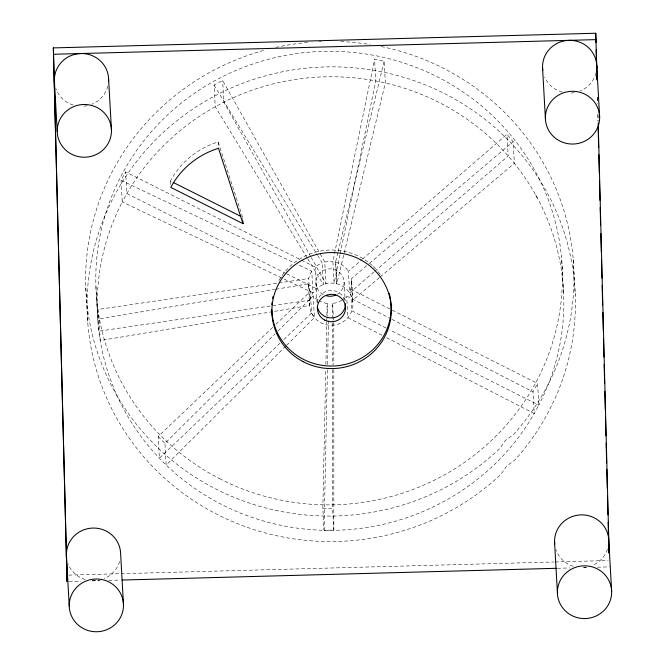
<?xml version="1.0" encoding="UTF-8"?>
<svg xmlns="http://www.w3.org/2000/svg" width="665" height="665" viewBox="0 0 665 665"><rect width="100%" height="100%" fill="white"/><g stroke="black" fill="none" stroke-linecap="round" stroke-linejoin="round"><path stroke-width="0.5" stroke-dasharray="3.33 2.49" d="M333.805 369.64L333.822 530.03L324.063 530.296L322.849 508.634L325.759 369.782M325.875 364.603L326.764 322.118M326.781 321.087L327.155 303.464A21.704 21.097 -3.2 0 1 319.433 300.996M324.063 530.296L327.429 369.682M327.537 364.503L328.369 325.127L327.903 316.873M337.895 252.492L335.559 262.126L336.773 283.789L334.096 283.282L332.891 261.628L374.594 59.268L384.137 61.28L385.351 82.934L336.773 283.789A21.704 21.097 -3.2 0 1 352.882 305.601A21.704 21.097 -3.2 0 1 333.805 325.143L328.369 325.127A21.704 21.097 -3.2 0 1 314.412 317.596L311.528 313.115A21.704 21.097 -3.2 0 1 309.566 305.451L308.352 283.797L275.676 289.275M339.965 254.811L334.096 283.282A21.704 21.097 -3.2 0 0 325.975 283.747L323.381 284.562A21.704 21.097 -3.2 0 0 316.482 288.768L312.991 292.833A21.704 21.097 -3.2 0 0 309.94 300.173L309.566 305.451L273.822 311.444M340.172 253.789L375.808 80.922L374.594 59.268M338.136 251.486L384.137 61.28M392.267 310.156L537.586 383.481L538.8 405.143L534.211 413.539A233.324 226.782 -3.2 0 1 166.167 465.026L159.376 458.218A233.324 226.782 -3.2 0 1 100.232 340.571L98.869 331.17A233.324 226.782 -3.2 0 1 122.269 201.977L121.055 180.315L125.643 171.919L300.472 259.683M386.606 337.637L534.211 413.539L532.998 391.885L537.586 383.481M285.792 346.058L166.167 465.026L164.953 443.372L275.044 333.888M277.978 330.971L313.207 295.933A21.704 21.097 -3.2 0 0 318.651 300.555M286.524 345.326L314.412 317.596L313.207 295.933M280.048 343.14L159.376 458.218L158.162 436.556L272.841 327.197M275.842 324.337L310.322 291.461A21.704 21.097 -3.2 0 1 308.352 283.797M283.797 339.566L311.528 313.115L310.322 291.461M373.963 271.943L349.632 292.966L348.427 271.303L361.768 259.774M362.55 259.101L506.963 134.322L513.139 141.67L514.353 163.324A233.324 226.782 -3.2 0 1 538.8 405.143L389.773 329.948M374.752 271.262L508.176 155.984L506.963 134.322M386.074 328.078L351.827 310.796L350.613 289.142A21.704 21.097 -3.2 0 0 351.369 278.668L368.726 263.963M369.516 263.298L513.139 141.67M379.407 277.604L352.575 300.322L351.369 278.668M380.197 276.931L514.353 163.324L508.176 155.984A233.324 226.782 -3.2 0 0 385.351 82.934L375.808 80.922A233.324 226.782 -3.2 0 0 223.847 102.177L215.252 106.724A233.324 226.782 -3.2 0 0 126.849 193.573L122.269 201.977L312.991 292.833L311.777 271.179L297.754 264.495M307.238 258.02L215.252 106.724L214.047 85.07L222.642 80.523L324.769 262.093L325.975 283.747L311.245 257.555M272.8 311.619L100.232 340.571L99.019 318.909L274.653 289.45M311.777 271.179A21.704 21.097 -3.2 0 0 308.726 278.519L309.94 300.173L98.869 331.17L97.664 309.508L277.995 283.032M279.017 282.883L308.726 278.519M322.849 508.634L332.616 508.376L333.822 530.03M68.778 575.1L554.144 561.983M555.184 561.958L608.076 560.529M69.069 581.468L81.122 581.144M92.169 580.844L99.376 580.653M108.719 580.395L120.149 580.088M557.42 568.276L569.888 567.943M586.364 567.494L582.349 567.602A27.132 26.367 -3.2 0 0 586.389 567.195M597.419 567.195L609.473 566.871M121.055 180.315L294.013 262.717M242.65 217.28L218.12 141.919A81.396 79.11 -3.2 0 0 170.431 181.03L172.285 181.961M301.395 260.148L315.268 267.114A21.704 21.097 -3.2 0 1 322.168 262.899L316.249 253.166M285.958 273.448L126.849 193.573L125.643 171.919M286.881 273.913L316.482 288.768L315.268 267.114M350.613 289.142L391.344 309.691M342.658 299.657A21.704 21.097 -3.2 0 0 346.648 296.05L390.929 318.826M391.851 319.3L532.998 391.885M381.993 335.26L347.862 317.712L346.648 296.05M158.162 436.556L164.953 443.372M311.528 313.115L314.412 317.596M214.047 85.07L315.717 252.284M307.779 258.901L323.381 284.562L322.168 262.899M310.738 256.648L223.847 102.177L222.642 80.523M535.741 195.011L537.977 199.234M97.664 309.508L99.019 318.909M573.238 259.724L575.242 295.127M561.726 259.924L563.696 294.878M351.694 281.295L352.899 302.957M344.121 282.168L345.16 300.73M335.7 261.545L336.914 283.207M341.91 300.164A21.704 21.097 -3.2 0 1 332.591 303.489L333.805 325.143L333.805 364.462M327.155 303.464L327.845 315.842M315.917 282.924L317.014 302.525M242.7 218.195L242.8 220.015M218.12 141.919L218.477 148.295M170.431 181.03L170.739 186.491M96.492 296.233L97.913 321.719M95.943 286.756L97.364 312.234M85.802 287.804L87.797 323.207M597.569 97.132L597.677 101.288M598.018 114.787L598.176 121.013M597.386 97.597L597.544 103.823M597.81 114.205L597.993 121.471M332.591 303.489L332.6 322.109M332.6 323.148L332.6 364.536M332.6 369.715L332.616 508.376M381.195 46.525A244.18 237.33 -3.2 0 1 513.546 434.469L505.25 440.538L499.448 448.908A244.18 237.33 -3.2 0 1 117.53 396.656A244.18 237.33 -3.2 0 1 265.751 49.883M275.667 47.448A244.18 237.33 -3.2 0 1 307.97 42.385M319.2 41.629A244.18 237.33 -3.2 0 1 321.245 41.546M340.671 41.571A244.18 237.33 -3.2 0 1 370.147 44.505M317.205 302.791A14.106 13.716 -3.2 0 1 344.761 300.289M279.042 280.422A59.692 58.013 -3.2 0 1 372.6 265.875M373.339 266.574A59.692 58.013 -3.2 0 1 377.554 271.046M378.21 271.835A59.692 58.013 -3.2 0 1 380.696 275.102M607.502 549.248A27.132 26.367 -3.2 0 1 593.138 565.109M573.363 566.364A27.132 26.367 -3.2 0 1 555.957 549.706M119.625 561.493A27.132 26.367 -3.2 0 1 104.039 578.7M101.18 579.705A27.132 26.367 -3.2 0 1 92.161 580.778M85.195 579.556A27.132 26.367 -3.2 0 1 68.129 563.82M596.031 72.834A27.132 26.367 -3.2 0 1 580.188 90.989M574.369 92.676A27.132 26.367 -3.2 0 1 570.329 93.075M562.316 92.127A27.132 26.367 -3.2 0 1 544.66 77.024M107.863 86.018A27.132 26.367 -3.2 0 1 92.019 104.181M87.198 105.669A27.132 26.367 -3.2 0 1 82.161 106.267M73.175 105.028A27.132 26.367 -3.2 0 1 55.769 88.37M324.769 262.093A21.704 21.097 -3.2 0 1 332.891 261.628M335.559 262.126A21.704 21.097 -3.2 0 1 348.427 271.303M323.273 294.612A14.106 13.716 -3.2 0 1 318.992 274.03A14.106 13.716 -3.2 0 1 340.605 273.44A14.106 13.716 -3.2 0 1 337.371 294.229M506.672 466.015L500.87 474.386A244.18 237.33 -3.2 0 1 96.076 368.801A244.18 237.33 -3.2 0 1 385.284 72.568A244.18 237.33 -3.2 0 1 514.968 459.947L506.672 466.015M219.616 478.692A233.324 226.782 -3.2 0 0 562.266 269.4A233.324 226.782 -3.2 0 0 205.435 86.142A233.324 226.782 -3.2 0 0 219.616 478.692"/><path stroke-width="1" d="M53.35 47.905L67.057 581.526L53.35 47.905L595.757 33.25L597.128 79.484M53.707 54.272L596.114 39.617M122.227 580.038L556.381 568.301M173.208 182.426L240.797 216.349M243.008 223.656L170.789 187.397A81.396 79.11 -3.2 0 1 218.477 148.295L243.008 223.656L242.858 220.921M596.779 65.985L599.631 116.94A27.132 26.367 -3.2 0 1 559.531 140.872A27.132 26.367 -3.2 0 1 558.376 95.211A27.132 26.367 -3.2 0 1 599.631 116.94M611.65 591.468A27.132 26.367 -3.2 0 0 570.395 569.73A27.132 26.367 -3.2 0 0 571.551 615.391A27.132 26.367 -3.2 0 0 611.65 591.468L608.799 540.504A27.132 26.367 -3.2 0 0 580.005 514.926A27.132 26.367 -3.2 0 0 554.685 543.937M542.54 67.448L545.391 118.403M554.56 541.975L557.411 592.931M108.611 79.168L111.462 130.132A27.132 26.367 -3.2 0 1 71.363 154.056A27.132 26.367 -3.2 0 1 70.207 108.395A27.132 26.367 -3.2 0 1 111.462 130.132M123.482 604.651A27.132 26.367 -3.2 0 0 82.227 582.922A27.132 26.367 -3.2 0 0 83.383 628.583A27.132 26.367 -3.2 0 0 123.482 604.651L120.631 553.696A27.132 26.367 -3.2 0 0 91.329 528.151A27.132 26.367 -3.2 0 0 66.641 558.11M54.372 80.64L57.223 131.595M66.392 555.159L69.243 606.123M598.226 123.092L609.107 552.673M595.757 33.25L595.998 42.593M596.181 49.858L596.63 67.498M596.837 75.802L596.946 79.958M598.176 128.736L598.65 147.422M598.832 154.687L599.306 173.365M599.489 180.631L599.988 200.348M600.179 207.613L600.62 225.26M600.836 233.565L601.31 252.243M601.493 259.508L601.966 278.194M602.149 285.46L602.648 305.177M602.831 312.442L603.305 331.128M603.488 338.394L603.961 357.072M604.144 364.337L604.618 383.023M604.826 391.328L605.3 410.006M605.482 417.271L605.956 435.957M606.139 443.223L606.646 462.94M606.804 469.166L607.303 488.883M607.486 496.148L607.96 514.835M608.143 522.1L608.616 540.778M608.799 548.043L608.932 553.238M345.334 303.822A14.106 13.716 -3.2 0 1 332.5 317.853A14.106 13.716 -3.2 0 1 317.296 306.374M389.249 293.39A59.692 58.013 -3.2 0 1 339.665 365.467A59.692 58.013 -3.2 0 1 271.777 309.641M271.877 304.587A59.692 58.013 -3.2 0 1 272.043 302.558M272.6 298.527A59.692 58.013 -3.2 0 1 272.983 296.532M542.79 70.39A27.132 26.367 -3.2 0 1 568.484 40.374A27.132 26.367 -3.2 0 1 596.754 67.946M54.621 83.582A27.132 26.367 -3.2 0 1 80.315 53.557A27.132 26.367 -3.2 0 1 108.586 81.138M335.742 295.069A14.106 13.716 -3.2 0 1 326.706 295.883M324.695 320.089A14.106 13.716 -3.2 0 0 345.551 307.646A14.106 13.716 -3.2 0 0 324.096 296.341A14.106 13.716 -3.2 0 0 324.695 320.089M303.024 361.602A59.692 58.013 -3.2 0 0 391.253 308.959A59.692 58.013 -3.2 0 0 300.48 261.154A59.692 58.013 -3.2 0 0 303.024 361.602"/></g></svg>
